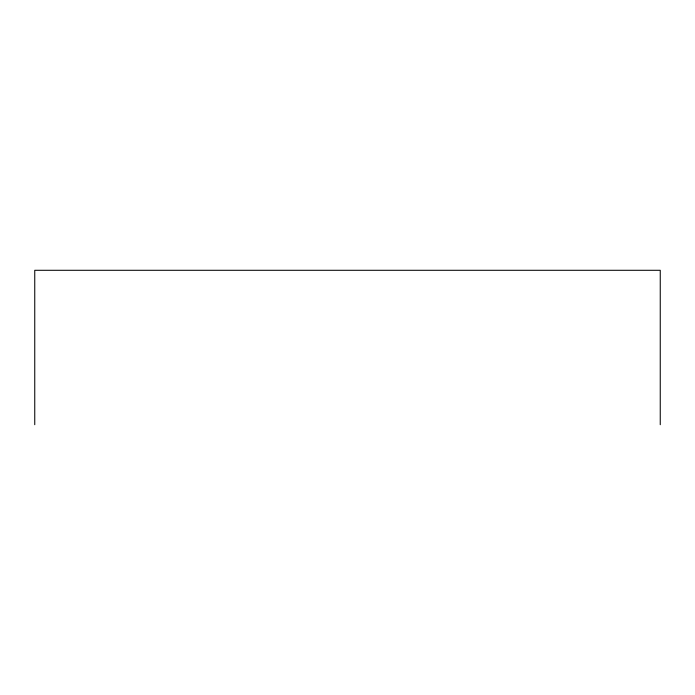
<?xml version="1.0" encoding="UTF-8"?>
<svg xmlns="http://www.w3.org/2000/svg" width="695" height="695" viewBox="0 0 695 695"><rect width="100%" height="100%" fill="white"/><g stroke="black" fill="none" stroke-linecap="round" stroke-linejoin="round"><path stroke-width="1.04" d="M660.25 424.706L660.25 270.294L34.75 270.294L34.75 424.706"/></g></svg>
